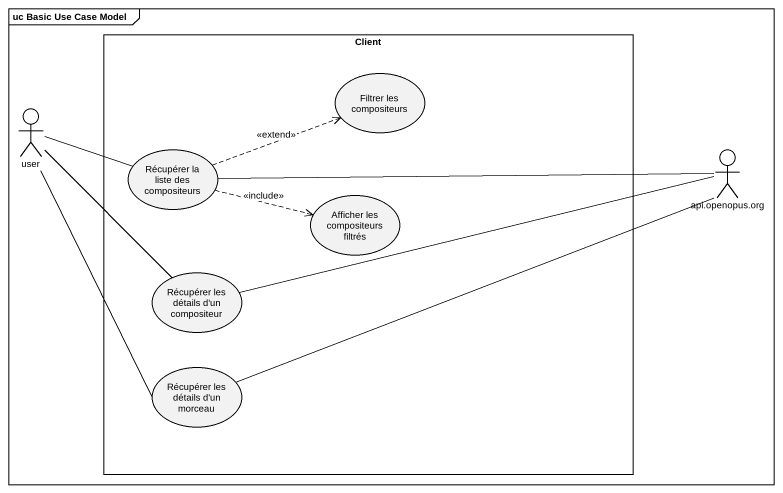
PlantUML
@startuml
mainframe uc Basic Use Case Model
rectangle Client {
  usecase "Filtrer les compositeurs" as Filtrer_les_compositeurs
  usecase "Récupérer la liste des compositeurs" as Récupérer_la_liste_des
  usecase "Afficher les compositeurs filtrés" as Afficher_les_compositeurs
  usecase "Récupérer les détails d'un compositeur" as Récupérer_les_détails_d_un
  usecase "Récupérer les détails d'un morceau" as Récupérer_les_détails_d_un_2
}
actor user
actor "api.openopus.org" as api_openopus_org
user -right- Récupérer_la_liste_des
user -- Récupérer_les_détails_d_un
user -- Récupérer_les_détails_d_un_2
Récupérer_la_liste_des .right.> Filtrer_les_compositeurs : <<extend>>
Récupérer_la_liste_des .right.> Afficher_les_compositeurs : <<include>>
api_openopus_org -left- Récupérer_la_liste_des
Récupérer_les_détails_d_un -right- api_openopus_org
Récupérer_les_détails_d_un_2 -right- api_openopus_org
@enduml
